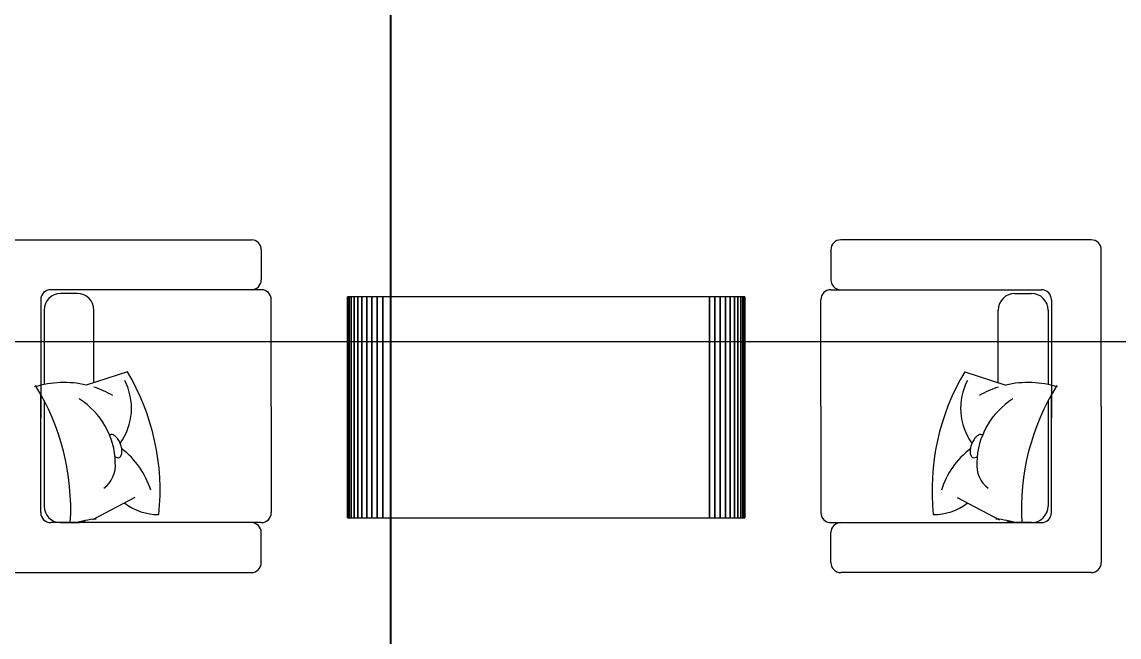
# Model space of a CAD drawing. Header units: inches. Extents: x -7543 to -822, y 102837 to 190349.
# Drawn here: x -831.52389 to -831.47418, y 102836.79905 to 102836.8269 of the extents above; entities that cross this region are included whole.
import ezdxf

# ---------------------------------------------------------------- set-up
doc = ezdxf.new("R2010")
doc.units = ezdxf.units.IN
doc.header["$MEASUREMENT"] = 0
doc.linetypes.add('DASHDOTX2', pattern=[2, 1, -0.5, 0, -0.5])
doc.linetypes.add('DASHED', pattern=[19.049999999999997, 12.7, -6.35])
doc.layers.add('AKS', color=1, linetype='Continuous', lineweight=25)
doc.layers.add('KESİT', color=7, linetype='Continuous', lineweight=40)
doc.layers.add('TEFRİŞ', color=7, linetype='Continuous', lineweight=25, true_color=0x78462c)

msp = doc.modelspace()

# ---------------------------------------------------------------- linework, layer by layer
at = {"layer": 'AKS', "linetype": 'DASHDOTX2', "ltscale": 10}
msp.add_line((-831.6986646402642, 102836.8124307916), (-831.3280608453938, 102836.8124307916), dxfattribs=at)
at = {"layer": 'KESİT', "linetype": 'DASHED'}
msp.add_line((-831.5071917160523, 102836.9492071035), (-831.5071917160523, 102836.7221551643), dxfattribs=at)
at = {"layer": 'TEFRİŞ'}
for p, q in [((-831.5248478514516, 102836.8170344445), (-831.5134962682628, 102836.8170344445)), ((-831.4754392924392, 102836.8170344445), (-831.486790875628, 102836.8170344445)), ((-831.5130443565041, 102836.8165825328), (-831.5130443565041, 102836.8152267975)), ((-831.4872427873868, 102836.8165825328), (-831.4872427873867, 102836.8152267975)), ((-831.4749873806804, 102836.8095025819), (-831.4749873806804, 102836.8165825328)), ((-831.5134962682629, 102836.8147748857), (-831.5225882926577, 102836.8147748857)), ((-831.5213831946344, 102836.8146057191), (-831.5221363808989, 102836.8146057191)), ((-831.5130443565041, 102836.8147748857), (-831.5134962682629, 102836.8147748857)), ((-831.5130443565041, 102836.8147748857), (-831.5130443565041, 102836.8147748857)), ((-831.4872427873867, 102836.8147748857), (-831.4872427873867, 102836.8147748857)), ((-831.4872427873867, 102836.8147748857), (-831.4867908756279, 102836.8147748857)), ((-831.4867908756279, 102836.8147748857), (-831.4776988512331, 102836.8147748857)), ((-831.4789039492564, 102836.8146057191), (-831.4781507629918, 102836.8146057191)), ((-831.5230402044165, 102836.814322974), (-831.5230402044165, 102836.8089743497)), ((-831.5125924447453, 102836.8095025819), (-831.5125924447453, 102836.814322974)), ((-831.4876946991454, 102836.8095025819), (-831.4876946991454, 102836.814322974)), ((-831.4772469394743, 102836.814322974), (-831.4772469394743, 102836.8089743497)), ((-831.5228895671636, 102836.8138525329), (-831.5228895671636, 102836.8104841013)), ((-831.5206300083697, 102836.810571158), (-831.5206300083697, 102836.8138525329)), ((-831.479657135521, 102836.810571158), (-831.479657135521, 102836.8138525329)), ((-831.4773975767272, 102836.8138525329), (-831.4773975767272, 102836.8104841013)), ((-831.5191119962914, 102836.8110628912), (-831.5209757879747, 102836.8104591488)), ((-831.4811751475994, 102836.8110628912), (-831.479311355916, 102836.8104591488)), ((-831.5230402044166, 102836.8046821898), (-831.5230402044165, 102836.8100308141)), ((-831.4772469394742, 102836.8046821898), (-831.4772469394743, 102836.8100308141)), ((-831.5228895671636, 102836.8097544776), (-831.5228895671636, 102836.8049834643)), ((-831.5125924447453, 102836.8095025819), (-831.5125924447453, 102836.8046821898)), ((-831.4876946991454, 102836.8095025819), (-831.4876946991454, 102836.8046821898)), ((-831.4773975767272, 102836.8097544776), (-831.4773975767272, 102836.8049834643)), ((-831.4749873806804, 102836.8095025819), (-831.4749873806803, 102836.802422631)), ((-831.5187691718843, 102836.8053624325), (-831.5206938054928, 102836.8043622132)), ((-831.4815179720065, 102836.8053624325), (-831.479593338398, 102836.8043622132)), ((-831.5134962682629, 102836.804230278), (-831.5225882926578, 102836.804230278)), ((-831.522136380899, 102836.804230278), (-831.5213831946344, 102836.804230278)), ((-831.5130443565041, 102836.804230278), (-831.5134962682629, 102836.804230278)), ((-831.5130443565041, 102836.804230278), (-831.5130443565041, 102836.804230278)), ((-831.4872427873867, 102836.804230278), (-831.4872427873867, 102836.804230278)), ((-831.4872427873867, 102836.804230278), (-831.4867908756279, 102836.804230278)), ((-831.4867908756279, 102836.804230278), (-831.477698851233, 102836.804230278)), ((-831.4781507629917, 102836.804230278), (-831.4789039492564, 102836.804230278)), ((-831.5130443565041, 102836.802422631), (-831.5130443565041, 102836.8037783663)), ((-831.4872427873867, 102836.802422631), (-831.4872427873867, 102836.8037783663)), ((-831.5248478514517, 102836.8019707192), (-831.5134962682629, 102836.8019707192)), ((-831.4754392924391, 102836.8019707192), (-831.4867908756279, 102836.8019707192))]:
    msp.add_line(p, q, dxfattribs=at)
for centre, radius, start, end in [((-831.5134962682629, 102836.8165825328), 0.0004519117587716158, 0, 90), ((-831.486790875628, 102836.8165825328), 0.0004519117587716158, 90, 180), ((-831.4754392924392, 102836.8165825328), 0.0004519117587709598, 0, 90), ((-831.5134962682629, 102836.8152267975), 0.0004519117587718345, 270, 0), ((-831.4867908756279, 102836.8152267975), 0.0004519117587718345, 180, 270), ((-831.5225882926577, 102836.814322974), 0.0004519117587718345, 90, 180), ((-831.5221363808989, 102836.8138525329), 0.0007531862646188495, 90, 180), ((-831.5213831946344, 102836.8138525329), 0.0007531862646188495, 0, 90), ((-831.5130443565041, 102836.814322974), 0.0004519117587716158, 0, 90), ((-831.4872427873867, 102836.814322974), 0.0004519117587716158, 90, 180), ((-831.4789039492564, 102836.8138525329), 0.0007531862646188495, 90, 180), ((-831.4781507629918, 102836.8138525329), 0.0007531862646188495, 0, 90), ((-831.4776988512331, 102836.814322974), 0.0004519117587718345, 0, 90), ((-831.528149664914, 102836.8056816335), 0.01051843088521889, 354.0526242545392, 30.77064404127939), ((-831.4721374789767, 102836.8056816335), 0.01051843088521889, 149.2293559587206, 185.9473757454608), ((-831.521989615441, 102836.8061046552), 0.004470957498263652, 76.89369615057188, 107.2718737911055), ((-831.5321992246189, 102836.8048587993), 0.01051843088521889, 356.6486302151388, 31.99563633790846), ((-831.5216414904171, 102836.8094124065), 0.002714633946096135, 324.1663467494167, 27.53824739398063), ((-831.4786456534737, 102836.8094124065), 0.002714633946096135, 152.4617526060194, 215.8336532505833), ((-831.4782975284497, 102836.8061046552), 0.004470957498263652, 72.72812620889452, 103.1063038494281), ((-831.4680879192719, 102836.8048587993), 0.01051843088521889, 148.0043636620915, 183.3513697848612), ((-831.521989615441, 102836.8061046552), 0.004470957498263652, 60.30820846671634, 72.29612335527925), ((-831.4782975284497, 102836.8061046552), 0.004470957498263652, 107.7038766447208, 119.6917915332837), ((-831.5231378440394, 102836.8068758855), 0.003479438900663807, 1.185842435021782, 58.09436678245724), ((-831.4771492998515, 102836.8068758855), 0.003479438900663807, 121.9056332175428, 178.8141575649782), ((-831.5198380480854, 102836.808077057), 0.0001449030523310703, 111.7972622079749, 123.9886898127005), ((-831.5198380480854, 102836.808077057), 0.0001449030524480476, 71.88907332983811, 111.7972621600513), ((-831.5199169455816, 102836.8078358256), 0.0003987088870213372, 48.1441763929326, 71.8890733492077), ((-831.5201124469811, 102836.8076175975), 0.0006917008929874529, 33.39004605527555, 48.14417638198393), ((-831.5204684024741, 102836.8073829768), 0.00111802375063117, 21.79726221819597, 33.39004605581327), ((-831.4798187414167, 102836.8073829768), 0.00111802375063117, 146.6099539441867, 158.202737781804), ((-831.4801746969097, 102836.8076175975), 0.0006917008929874529, 131.855823618016, 146.6099539447245), ((-831.4803701983092, 102836.8078358256), 0.0003987088870213372, 108.1109266507923, 131.8558236070674), ((-831.4804490958054, 102836.808077057), 0.0001449030524480476, 68.20273783994867, 108.1109266701619), ((-831.4804490958054, 102836.808077057), 0.0001449030523310703, 56.01131018729949, 68.2027377920251), ((-831.5204684024741, 102836.8073829768), 0.001118023750526282, 10.20447833758127, 21.79726221802666), ((-831.5200488232922, 102836.8074585048), 0.0006917008929700983, 355.4503480548234, 10.20447833758127), ((-831.5216996119051, 102836.8045557372), 0.00381843382496293, 17.386094196907, 52.36155064421069), ((-831.4785875319857, 102836.8045557372), 0.00381843382496293, 127.6384493557893, 162.613905803093), ((-831.4802383205986, 102836.8074585048), 0.0006917008929700983, 169.7955216624187, 184.5496519451766), ((-831.4798187414167, 102836.8073829768), 0.001118023750526282, 158.2027377819733, 169.7955216624187), ((-831.5209528486732, 102836.806829456), 0.001299108500386251, 306.7017608840446, 5.230834754794357), ((-831.5194543752815, 102836.8075561901), 0.0003987088870465313, 236.2416327930658, 251.8890733519937), ((-831.5195332727776, 102836.8073149588), 0.000144903052449773, 251.8890733298381, 291.7972621600513), ((-831.5195332727776, 102836.8073149588), 0.0001449030524805356, 291.797262170454, 331.7054510547437), ((-831.5197567545135, 102836.8074352639), 0.0003987088869424537, 331.7054510547437, 355.4503480548234), ((-831.4805303893772, 102836.8074352639), 0.0003987088869424537, 184.5496519451766, 208.2945489452563), ((-831.4807538711132, 102836.8073149588), 0.0001449030524805356, 208.2945489452563, 248.202737829546), ((-831.4807538711132, 102836.8073149588), 0.000144903052449773, 248.2027378399486, 288.1109266701619), ((-831.4808327686093, 102836.8075561901), 0.0003987088870465313, 288.1109266480063, 303.7583672069343), ((-831.4793342952175, 102836.806829456), 0.001299108500386251, 174.7691652452056, 233.2982391159554), ((-831.522136380899, 102836.8049834643), 0.0007531862646186308, 180, 270), ((-831.5176772751311, 102836.8071954325), 0.002603687489061573, 233.3924665288605, 269.7672999339781), ((-831.4826098687597, 102836.8071954325), 0.002603687489061573, 270.2327000660219, 306.6075334711395), ((-831.4781507629917, 102836.8049834643), 0.0007531862646186308, 270, 0), ((-831.5225882926578, 102836.8046821898), 0.0004519117587718246, 180, 270), ((-831.5130443565041, 102836.8046821898), 0.0004519117587713972, 270, 0), ((-831.4872427873867, 102836.8046821898), 0.0004519117587713972, 180, 270), ((-831.477698851233, 102836.8046821898), 0.0004519117587718246, 270, 0), ((-831.5202018835686, 102836.7999335484), 0.004470957498263652, 94.14399938471662, 107.1396593463033), ((-831.5213831946344, 102836.8049834643), 0.0007531862646177561, 270, 300.0676189974085), ((-831.5134962682629, 102836.8037783663), 0.0004519117587720102, 0, 90), ((-831.4867908756279, 102836.8037783663), 0.0004519117587720102, 90, 180), ((-831.4800852603222, 102836.7999335484), 0.004470957498263652, 72.86034065369672, 85.85600061528339), ((-831.4789039492564, 102836.8049834643), 0.0007531862646177561, 239.9323810025914, 270), ((-831.5134962682629, 102836.802422631), 0.0004519117587717319, 270, 0), ((-831.4867908756279, 102836.802422631), 0.0004519117587717319, 180, 270), ((-831.4754392924391, 102836.802422631), 0.0004519117587712681, 270, 0)]:
    msp.add_arc(centre, radius, start, end, dxfattribs=at)
for points in [[(-831.5091435719454, 102836.8044479118, 0.007999999999999638), (-831.5091435719454, 102836.8044479118, 0.01439999999999964), (-831.5091435719454, 102836.8144479117, 0.01439999999999964), (-831.5091435719454, 102836.8144479117, 0.007999999999999638)], [(-831.5091435719454, 102836.8044479118, 0.007999999999999638), (-831.5091435719454, 102836.8044479118, 0.01439999999999964), (-831.5091435719454, 102836.8144479117, 0.01439999999999964), (-831.5091435719454, 102836.8144479117, 0.007999999999999638)], [(-831.5091435719454, 102836.8044479118, 0.01439999999999964), (-831.5091238719453, 102836.8044479118, 0.01465029999999964), (-831.5091238719453, 102836.8144479117, 0.01465029999999964), (-831.5091435719454, 102836.8144479117, 0.01439999999999964)], [(-831.5091435719454, 102836.8044479118, 0.01439999999999964), (-831.5091238719453, 102836.8044479118, 0.01465029999999964), (-831.5091238719453, 102836.8144479117, 0.01465029999999964), (-831.5091435719454, 102836.8144479117, 0.01439999999999964)], [(-831.5091238719453, 102836.8044479118, 0.01465029999999964), (-831.5090652519455, 102836.8044479118, 0.01489441999999964), (-831.5090652519455, 102836.8144479117, 0.01489441999999964), (-831.5091238719453, 102836.8144479117, 0.01465029999999964)], [(-831.5091238719453, 102836.8044479118, 0.01465029999999964), (-831.5090652519455, 102836.8044479118, 0.01489441999999964), (-831.5090652519455, 102836.8144479117, 0.01489441999999964), (-831.5091238719453, 102836.8144479117, 0.01465029999999964)], [(-831.5090652519455, 102836.8044479118, 0.01489441999999964), (-831.5089691719454, 102836.8044479118, 0.01512637999999964), (-831.5089691719454, 102836.8144479117, 0.01512637999999964), (-831.5090652519455, 102836.8144479117, 0.01489441999999964)], [(-831.5090652519455, 102836.8044479118, 0.01489441999999964), (-831.5089691719454, 102836.8044479118, 0.01512637999999964), (-831.5089691719454, 102836.8144479117, 0.01512637999999964), (-831.5090652519455, 102836.8144479117, 0.01489441999999964)], [(-831.5089691719454, 102836.8044479118, 0.01512637999999964), (-831.5088379919454, 102836.8044479118, 0.01534045999999964), (-831.5088379919454, 102836.8144479117, 0.01534045999999964), (-831.5089691719454, 102836.8144479117, 0.01512637999999964)], [(-831.5089691719454, 102836.8044479118, 0.01512637999999964), (-831.5088379919454, 102836.8044479118, 0.01534045999999964), (-831.5088379919454, 102836.8144479117, 0.01534045999999964), (-831.5089691719454, 102836.8144479117, 0.01512637999999964)], [(-831.5088379919454, 102836.8044479118, 0.01534045999999964), (-831.5086749319454, 102836.8044479118, 0.01553137999999964), (-831.5086749319454, 102836.8144479117, 0.01553137999999964), (-831.5088379919454, 102836.8144479117, 0.01534045999999964)], [(-831.5088379919454, 102836.8044479118, 0.01534045999999964), (-831.5086749319454, 102836.8044479118, 0.01553137999999964), (-831.5086749319454, 102836.8144479117, 0.01553137999999964), (-831.5088379919454, 102836.8144479117, 0.01534045999999964)], [(-831.5086749319454, 102836.8044479118, 0.01553137999999964), (-831.5084840319454, 102836.8044479118, 0.01569441999999964), (-831.5084840319454, 102836.8144479117, 0.01569441999999964), (-831.5086749319454, 102836.8144479117, 0.01553137999999964)], [(-831.5086749319454, 102836.8044479118, 0.01553137999999964), (-831.5084840319454, 102836.8044479118, 0.01569441999999964), (-831.5084840319454, 102836.8144479117, 0.01569441999999964), (-831.5086749319454, 102836.8144479117, 0.01553137999999964)], [(-831.5084840319454, 102836.8044479118, 0.01569441999999964), (-831.5082699519454, 102836.8044479118, 0.01582561999999963), (-831.5082699519454, 102836.8144479117, 0.01582561999999963), (-831.5084840319454, 102836.8144479117, 0.01569441999999964)], [(-831.5084840319454, 102836.8044479118, 0.01569441999999964), (-831.5082699519454, 102836.8044479118, 0.01582561999999963), (-831.5082699519454, 102836.8144479117, 0.01582561999999963), (-831.5084840319454, 102836.8144479117, 0.01569441999999964)], [(-831.5082699519454, 102836.8044479118, 0.01582561999999963), (-831.5080379919455, 102836.8044479118, 0.01592169999999964), (-831.5080379919455, 102836.8144479117, 0.01592169999999964), (-831.5082699519454, 102836.8144479117, 0.01582561999999963)], [(-831.5082699519454, 102836.8044479118, 0.01582561999999963), (-831.5080379919455, 102836.8044479118, 0.01592169999999964), (-831.5080379919455, 102836.8144479117, 0.01592169999999964), (-831.5082699519454, 102836.8144479117, 0.01582561999999963)], [(-831.5080379919455, 102836.8044479118, 0.01592169999999964), (-831.5077938719454, 102836.8044479118, 0.01598029999999964), (-831.5077938719454, 102836.8144479117, 0.01598029999999964), (-831.5080379919455, 102836.8144479117, 0.01592169999999964)], [(-831.5080379919455, 102836.8044479118, 0.01592169999999964), (-831.5077938719454, 102836.8044479118, 0.01598029999999964), (-831.5077938719454, 102836.8144479117, 0.01598029999999964), (-831.5080379919455, 102836.8144479117, 0.01592169999999964)], [(-831.5077938719454, 102836.8044479118, 0.01598029999999964), (-831.5075435719453, 102836.8044479118, 0.01599999999999964), (-831.5075435719453, 102836.8144479117, 0.01599999999999964), (-831.5077938719454, 102836.8144479117, 0.01598029999999964)], [(-831.5077938719454, 102836.8044479118, 0.01598029999999964), (-831.5075435719453, 102836.8044479118, 0.01599999999999964), (-831.5075435719453, 102836.8144479117, 0.01599999999999964), (-831.5077938719454, 102836.8144479117, 0.01598029999999964)], [(-831.5075435719453, 102836.8044479118, 0.01599999999999964), (-831.4927435719454, 102836.8044479118, 0.01599999999999964), (-831.4927435719454, 102836.8144479117, 0.01599999999999964), (-831.5075435719453, 102836.8144479117, 0.01599999999999964)], [(-831.5075435719453, 102836.8044479118, 0.01599999999999964), (-831.4927435719454, 102836.8044479118, 0.01599999999999964), (-831.4927435719454, 102836.8144479117, 0.01599999999999964), (-831.5075435719453, 102836.8144479117, 0.01599999999999964)], [(-831.4927435719454, 102836.8044479118, 0.01599999999999964), (-831.4924932719454, 102836.8044479118, 0.01598029999999964), (-831.4924932719454, 102836.8144479117, 0.01598029999999964), (-831.4927435719454, 102836.8144479117, 0.01599999999999964)], [(-831.4927435719454, 102836.8044479118, 0.01599999999999964), (-831.4924932719454, 102836.8044479118, 0.01598029999999964), (-831.4924932719454, 102836.8144479117, 0.01598029999999964), (-831.4927435719454, 102836.8144479117, 0.01599999999999964)], [(-831.4924932719454, 102836.8044479118, 0.01598029999999964), (-831.4922491319454, 102836.8044479118, 0.01592169999999964), (-831.4922491319454, 102836.8144479117, 0.01592169999999964), (-831.4924932719454, 102836.8144479117, 0.01598029999999964)], [(-831.4924932719454, 102836.8044479118, 0.01598029999999964), (-831.4922491319454, 102836.8044479118, 0.01592169999999964), (-831.4922491319454, 102836.8144479117, 0.01592169999999964), (-831.4924932719454, 102836.8144479117, 0.01598029999999964)], [(-831.4922491319454, 102836.8044479118, 0.01592169999999964), (-831.4920171919454, 102836.8044479118, 0.01582561999999963), (-831.4920171919454, 102836.8144479117, 0.01582561999999963), (-831.4922491319454, 102836.8144479117, 0.01592169999999964)], [(-831.4922491319454, 102836.8044479118, 0.01592169999999964), (-831.4920171919454, 102836.8044479118, 0.01582561999999963), (-831.4920171919454, 102836.8144479117, 0.01582561999999963), (-831.4922491319454, 102836.8144479117, 0.01592169999999964)], [(-831.4920171919454, 102836.8044479118, 0.01582561999999963), (-831.4918031119454, 102836.8044479118, 0.01569441999999964), (-831.4918031119454, 102836.8144479117, 0.01569441999999964), (-831.4920171919454, 102836.8144479117, 0.01582561999999963)], [(-831.4920171919454, 102836.8044479118, 0.01582561999999963), (-831.4918031119454, 102836.8044479118, 0.01569441999999964), (-831.4918031119454, 102836.8144479117, 0.01569441999999964), (-831.4920171919454, 102836.8144479117, 0.01582561999999963)], [(-831.4918031119454, 102836.8044479118, 0.01569441999999964), (-831.4916121919454, 102836.8044479118, 0.01553137999999964), (-831.4916121919454, 102836.8144479117, 0.01553137999999964), (-831.4918031119454, 102836.8144479117, 0.01569441999999964)], [(-831.4918031119454, 102836.8044479118, 0.01569441999999964), (-831.4916121919454, 102836.8044479118, 0.01553137999999964), (-831.4916121919454, 102836.8144479117, 0.01553137999999964), (-831.4918031119454, 102836.8144479117, 0.01569441999999964)], [(-831.4916121919454, 102836.8044479118, 0.01553137999999964), (-831.4914491319454, 102836.8044479118, 0.01534045999999964), (-831.4914491319454, 102836.8144479117, 0.01534045999999964), (-831.4916121919454, 102836.8144479117, 0.01553137999999964)], [(-831.4916121919454, 102836.8044479118, 0.01553137999999964), (-831.4914491319454, 102836.8044479118, 0.01534045999999964), (-831.4914491319454, 102836.8144479117, 0.01534045999999964), (-831.4916121919454, 102836.8144479117, 0.01553137999999964)], [(-831.4914491319454, 102836.8044479118, 0.01534045999999964), (-831.4913179519453, 102836.8044479118, 0.01512637999999964), (-831.4913179519453, 102836.8144479117, 0.01512637999999964), (-831.4914491319454, 102836.8144479117, 0.01534045999999964)], [(-831.4914491319454, 102836.8044479118, 0.01534045999999964), (-831.4913179519453, 102836.8044479118, 0.01512637999999964), (-831.4913179519453, 102836.8144479117, 0.01512637999999964), (-831.4914491319454, 102836.8144479117, 0.01534045999999964)], [(-831.4913179519453, 102836.8044479118, 0.01512637999999964), (-831.4912218719454, 102836.8044479118, 0.01489441999999964), (-831.4912218719454, 102836.8144479117, 0.01489441999999964), (-831.4913179519453, 102836.8144479117, 0.01512637999999964)], [(-831.4913179519453, 102836.8044479118, 0.01512637999999964), (-831.4912218719454, 102836.8044479118, 0.01489441999999964), (-831.4912218719454, 102836.8144479117, 0.01489441999999964), (-831.4913179519453, 102836.8144479117, 0.01512637999999964)], [(-831.4912218719454, 102836.8044479118, 0.01489441999999964), (-831.4911632719454, 102836.8044479118, 0.01465029999999964), (-831.4911632719454, 102836.8144479117, 0.01465029999999964), (-831.4912218719454, 102836.8144479117, 0.01489441999999964)], [(-831.4912218719454, 102836.8044479118, 0.01489441999999964), (-831.4911632719454, 102836.8044479118, 0.01465029999999964), (-831.4911632719454, 102836.8144479117, 0.01465029999999964), (-831.4912218719454, 102836.8144479117, 0.01489441999999964)], [(-831.4911632719454, 102836.8044479118, 0.01465029999999964), (-831.4911435719454, 102836.8044479118, 0.01439999999999964), (-831.4911435719454, 102836.8144479117, 0.01439999999999964), (-831.4911632719454, 102836.8144479117, 0.01465029999999964)], [(-831.4911632719454, 102836.8044479118, 0.01465029999999964), (-831.4911435719454, 102836.8044479118, 0.01439999999999964), (-831.4911435719454, 102836.8144479117, 0.01439999999999964), (-831.4911632719454, 102836.8144479117, 0.01465029999999964)], [(-831.4911435719454, 102836.8044479118, 0.01439999999999964), (-831.4911435719454, 102836.8044479118, 0.007999999999999638), (-831.4911435719454, 102836.8144479117, 0.007999999999999638), (-831.4911435719454, 102836.8144479117, 0.01439999999999964)], [(-831.4911435719454, 102836.8044479118, 0.01439999999999964), (-831.4911435719454, 102836.8044479118, 0.007999999999999638), (-831.4911435719454, 102836.8144479117, 0.007999999999999638), (-831.4911435719454, 102836.8144479117, 0.01439999999999964)]]:
    msp.add_3dface(points, dxfattribs=at)

doc.saveas('drawing.dxf')
